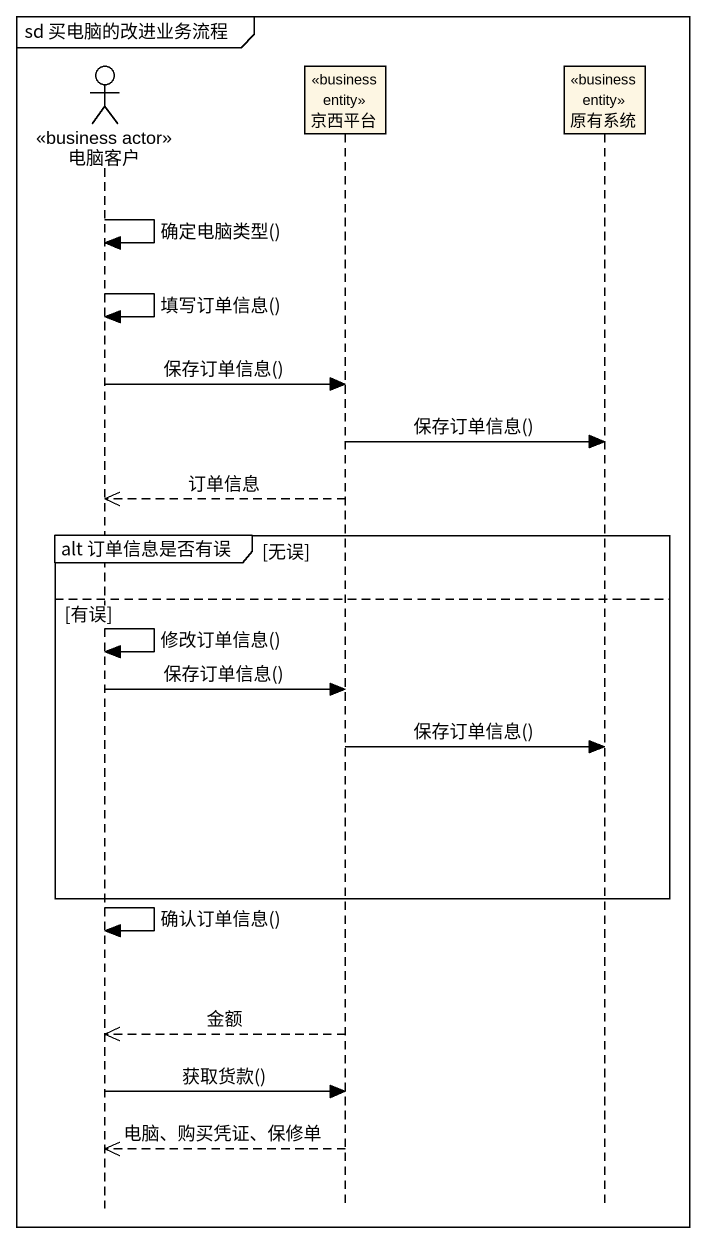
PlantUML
@startuml
mainframe sd 买电脑的改进业务流程
hide footbox
actor 电脑客户 <<business actor>>
participant 京西平台 <<business entity>>
participant 原有系统 <<business entity>>

电脑客户 -> 电脑客户 : 确定电脑类型()
电脑客户 -> 电脑客户 : 填写订单信息()
电脑客户 -> 京西平台 : 保存订单信息()
京西平台 -> 原有系统 : 保存订单信息()
京西平台 -->> 电脑客户 : 订单信息
group alt 订单信息是否有误 [无误]
else 有误
  电脑客户 -> 电脑客户 : 修改订单信息()
  电脑客户 -> 京西平台 : 保存订单信息()
  京西平台 -> 原有系统 : 保存订单信息()
end
电脑客户 -> 电脑客户 : 确认订单信息()
京西平台 -->> 电脑客户 : 金额
电脑客户 -> 京西平台 : 获取货款()
京西平台 -->> 电脑客户 : 电脑、购买凭证、保修单
@enduml
